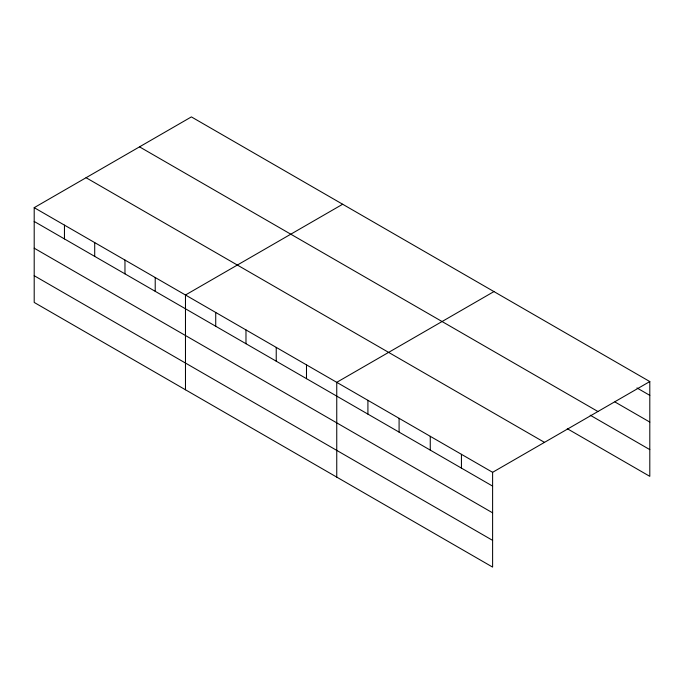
<?xml version="1.0" encoding="UTF-8"?>
<svg xmlns="http://www.w3.org/2000/svg" width="684" height="684" viewBox="0 0 684 684"><rect width="100%" height="100%" fill="white"/><g stroke="black" fill="none" stroke-linecap="round" stroke-linejoin="round"><path stroke-width="1.03" d="M34.2 207.662L492.608 472.319L492.608 567.096L34.2 302.439L34.2 207.662L191.392 116.904L649.8 381.561L649.8 476.338L567.284 428.706M342.667 204.242L185.475 295.001L185.475 389.777M493.942 291.581L336.75 382.33L336.75 477.116M492.608 472.319L649.8 381.561M636.966 387.948L649.8 395.352M614.959 401.97L649.8 422.079M139.519 146.855L597.927 411.512M590.207 415.205L649.8 449.619M86.073 177.712L544.481 442.368M34.2 221.454L492.608 486.11M34.2 248.181L492.608 512.838M34.2 275.712L492.608 540.369M461.435 454.321L461.435 468.113M430.262 436.324L430.262 450.115M399.088 418.326L399.088 432.117M367.915 400.328L367.915 414.119M306.492 364.863L306.492 378.662M276.233 347.395L276.233 361.195M245.983 329.927L245.983 343.727M215.725 312.46L215.725 326.259M155.217 277.533L155.217 291.324M124.967 260.065L124.967 273.856M94.708 242.598L94.708 256.389M64.458 225.13L64.458 238.921"/></g></svg>
